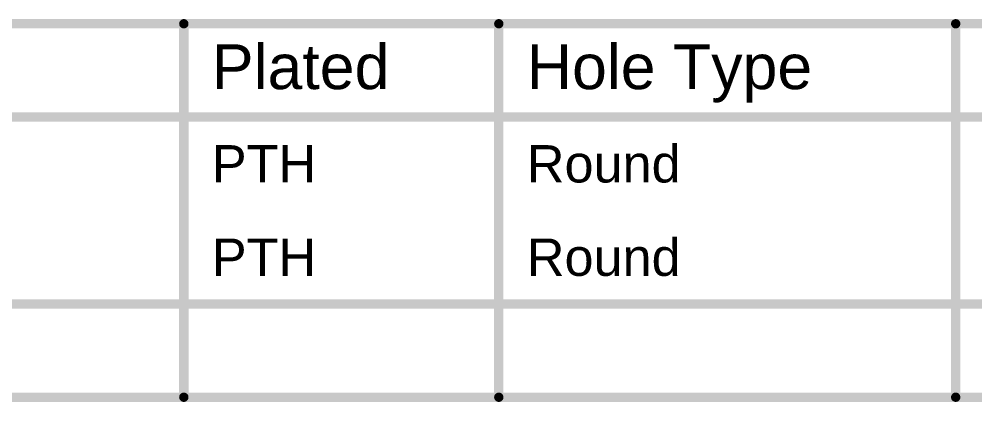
# Model space of a CAD drawing. Header units: inches. Extents: x -10 to 224, y -2 to 82.
# Drawn here: x 53.31 to 92.3, y 65.9 to 81.52 of the extents above; entities that cross this region are included whole.
import ezdxf

# ---------------------------------------------------------------- set-up
doc = ezdxf.new("R2010")
doc.units = ezdxf.units.IN
doc.layers.add('Drill Drawing', color=1, linetype='Continuous')
doc.styles.add('Arial', font='', dxfattribs={"height": 0.2})
doc.styles.get('Arial').set_extended_font_data('Arial')

msp = doc.modelspace()

# ---------------------------------------------------------------- linework, layer by layer
at = {"layer": 'Drill Drawing', "const_width": 0.3809999999999999}
for points in [[(6.17162088, 81.3321589), (223.78957274, 81.3321589)], [(60.03076893999999, 66.09215889999999), (60.03076893999999, 81.3321589)], [(72.88001426, 66.09215889999999), (72.88001426, 81.3321589)], [(91.51858506, 66.09215889999999), (91.51858506, 81.3321589)], [(6.17162088, 77.5221589), (223.78957274, 77.5221589)], [(6.17162088, 69.9021589), (223.78957274, 69.9021589)], [(6.17162088, 66.09215889999999), (223.78957274, 66.09215889999999)]]:
    msp.add_lwpolyline(points, dxfattribs=at)
at = {"layer": 'Drill Drawing', "const_width": 0.1905}
for points in [[(59.93551894, 81.3321589, 1), (60.12601893999999, 81.3321589, 1)], [(72.78476426, 81.3321589, 1), (72.97526426, 81.3321589, 1)], [(91.42333506, 81.3321589, 1), (91.61383505999999, 81.3321589, 1)], [(59.93551894, 66.09215889999999, 1), (60.12601893999999, 66.09215889999999, 1)], [(72.78476426, 66.09215889999999, 1), (72.97526426, 66.09215889999999, 1)], [(91.42333506, 66.09215889999999, 1), (91.61383505999999, 66.09215889999999, 1)]]:
    msp.add_lwpolyline(points, format="xyb", close=True, dxfattribs=at)

# ---------------------------------------------------------------- texts
at = {"layer": 'Drill Drawing', "style": 'Arial'}
for s, height, p in [('Plated', 1.8288, (61.17376894, 78.6651589)), ('Hole Type', 1.8288, (74.02301426, 78.6651589)), ('Round', 1.524, (74.02301426, 74.85515889999999)), ('PTH', 1.524, (61.17376894, 74.85515889999999)), ('PTH', 1.524, (61.17376894, 71.0451589)), ('Round', 1.524, (74.02301426, 71.0451589))]:
    msp.add_text(s, height=height, dxfattribs=at).set_placement(p)

doc.saveas('drawing.dxf')
